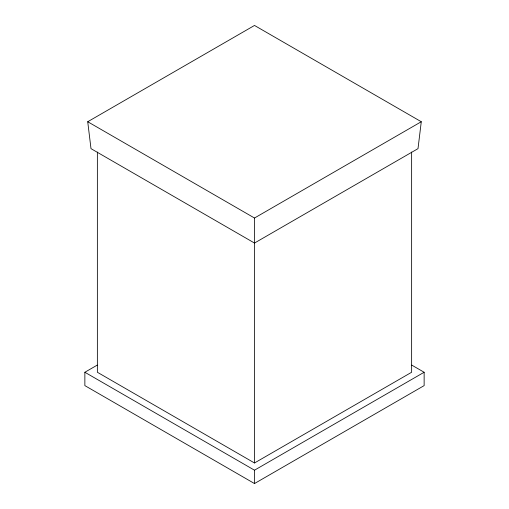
<?xml version="1.0" encoding="UTF-8"?>
<svg xmlns="http://www.w3.org/2000/svg" width="509" height="509" viewBox="0 0 509 509"><rect width="100%" height="100%" fill="white"/><g stroke="black" fill="none" stroke-linecap="round" stroke-linejoin="round"><path stroke-width="0.76" d="M421.274 121.734L418.004 148.647L254.5 243.047L90.996 148.647L87.726 121.734L254.5 25.45L421.274 121.734L254.5 218.024L87.726 121.734M411.775 365.118L424.137 372.257L424.137 385.612L254.5 483.55L84.863 385.612L84.863 372.257L97.225 365.118M97.365 152.045L97.365 372.257L254.5 462.974L411.635 372.257L411.635 152.045M84.863 372.257L254.5 470.195L424.137 372.257M254.5 218.024L254.5 462.974M254.5 470.195L254.5 483.55"/></g></svg>
